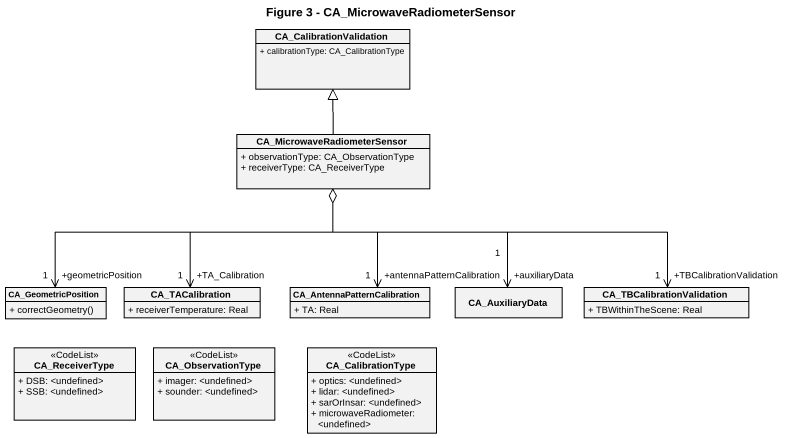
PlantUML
@startuml
title Figure 3 - CA_MicrowaveRadiometerSensor
hide circle
hide empty members
skinparam classAttributeIconSize 0
class CA_CalibrationValidation {
  + calibrationType: CA_CalibrationType
}
class CA_MicrowaveRadiometerSensor {
  + observationType: CA_ObservationType
  + receiverType: CA_ReceiverType
}
class CA_GeometricPosition {
  + correctGeometry()
}
class CA_TACalibration {
  + receiverTemperature: Real
}
class CA_AntennaPatternCalibration {
  + TA: Real
}
class CA_AuxiliaryData
class CA_TBCalibrationValidation {
  + TBWithinTheScene: Real
}
class CA_ReceiverType <<CodeList>> {
  + DSB: <undefined>
  + SSB: <undefined>
}
class CA_ObservationType <<CodeList>> {
  + imager: <undefined>
  + sounder: <undefined>
}
class CA_CalibrationType <<CodeList>> {
  + optics: <undefined>
  + lidar: <undefined>
  + sarOrInsar: <undefined>
  + microwaveRadiometer: <undefined>
}
CA_MicrowaveRadiometerSensor -up-|> CA_CalibrationValidation
CA_GeometricPosition "+geometricPosition\n1" <-right-o CA_MicrowaveRadiometerSensor
CA_TACalibration "+TA_Calibration\n1" <-up-o CA_MicrowaveRadiometerSensor
CA_AntennaPatternCalibration "+antennaPatternCalibration\n1" <-up-o CA_MicrowaveRadiometerSensor
CA_AuxiliaryData "+auxiliaryData\n1" <-up-o CA_MicrowaveRadiometerSensor
CA_TBCalibrationValidation "+TBCalibrationValidation\n1" <-left-o CA_MicrowaveRadiometerSensor
@enduml
